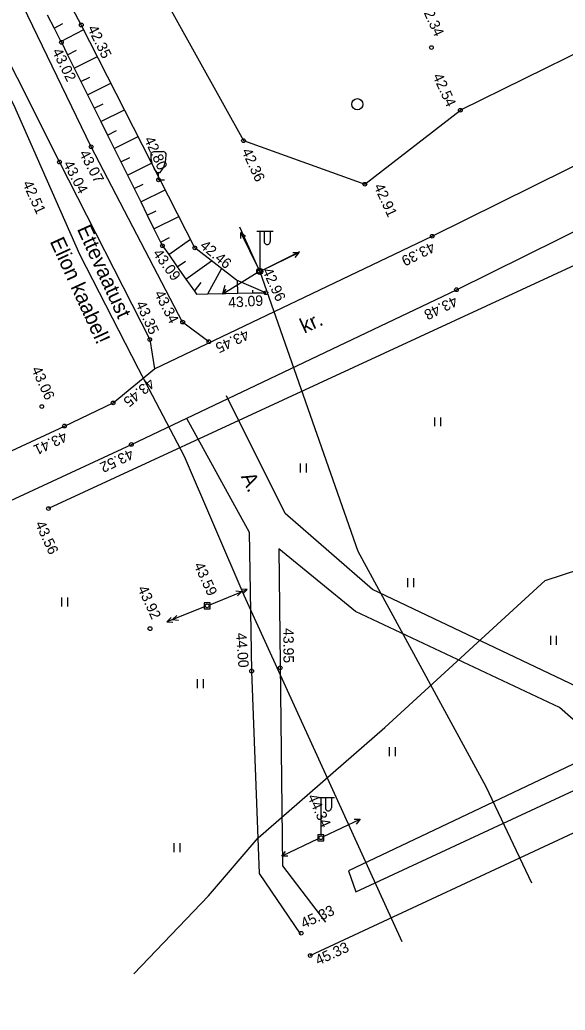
# Model space of a CAD drawing. Extents: x 639000 to 646000, y 6454000 to 6459000.
# Drawn here: x 643704.1 to 643740.5, y 6457739.5 to 6457805.9 of the extents above; entities that cross this region are included whole.
import ezdxf

# ---------------------------------------------------------------- set-up
doc = ezdxf.new("R2010")
doc.units = 0
for name, color, linetype in [('(48)', 7, 'Continuous'), ('Elekter', 7, 'Continuous'), ('jarsak (42)', 7, 'Continuous'), ('kolvik -piir (41)', 7, 'Continuous'), ('korgepinge OL (26)', 7, 'Continuous'), ('madalpinge OL (12)', 7, 'Continuous'), ('puu poosas (10)', 7, 'Continuous'), ('raamjoon (50)', 7, 'Continuous'), ('raudtee (37)', 7, 'Continuous'), ('sideKBL (22)', 7, 'Continuous'), ('tee tanav (30)', 7, 'Continuous'), ('valgustuspost (11)', 7, 'Continuous'), ('valitud korgus (59)', 7, 'Continuous')]:
    doc.layers.add(name, color=color, linetype=linetype)

# ---------------------------------------------------------------- blocks, each defined once
blk = doc.blocks.new('MASTBE')
at = {"layer": 'valgustuspost (11)'}
blk.add_lwpolyline([(40, 40), (-40, 40), (-40, -40), (40, -40)], close=True, dxfattribs=at)
blk = doc.blocks.new('LAMPTV')
at = {"layer": 'valgustuspost (11)'}
for p, q in [((-40, 540), (180, 540)), ((0, 540), (0, 40)), ((60, 540), (60, 400)), ((140, 540), (140, 400))]:
    blk.add_line(p, q, dxfattribs=at)
blk.add_arc((100, 400), 40, 179.9393, 0.0607, dxfattribs=at)
blk = doc.blocks.new('OLSUMP')
at = {"layer": 'madalpinge OL (12)'}
for points in [[(507, 35), (580, 0), (506, -35)], [(40, 0), (580, 0)]]:
    blk.add_lwpolyline(points, dxfattribs=at)
blk = doc.blocks.new('MASTBE_1')
at = {"layer": 'korgepinge OL (26)'}
blk.add_lwpolyline([(40, 40), (-40, 40), (-40, -40), (40, -40)], close=True, dxfattribs=at)
blk = doc.blocks.new('OLSUKP')
at = {"layer": 'korgepinge OL (26)'}
for points in [[(40, 0), (580, 0)], [(498, 0), (426, -32)], [(498, 0), (427, 35)], [(580, 0), (505, -31)], [(580, 0), (506, 33)]]:
    blk.add_lwpolyline(points, dxfattribs=at)
blk = doc.blocks.new('PUUKI1')
at = {"layer": 'puu poosas (10)'}
for p, q in [((-60, 380), (60, 380)), ((-20, 100), (20, 100)), ((0, 0), (0, 100)), ((0, 0), (80, 0))]:
    blk.add_line(p, q, dxfattribs=at)
for points in [[(-20, 100), (-52, 143), (-65, 165), (-80, 200), (-92, 245), (-97, 276), (-100, 340), (-100, 348), (-94, 363), (-86, 370), (-60, 380)], [(20, 100), (52, 143), (65, 165), (80, 200), (92, 245), (97, 276), (100, 340), (100, 348), (94, 363), (86, 370), (60, 380)]]:
    blk.add_lwpolyline(points, dxfattribs=at)
blk = doc.blocks.new('MASTPU')
at = {"layer": 'madalpinge OL (12)'}
blk.add_circle((0, 0), 40, dxfattribs=at)
blk = doc.blocks.new('METSLE')
at = {"layer": 'puu poosas (10)'}
blk.add_circle((0, 0), 75, dxfattribs=at)
blk = doc.blocks.new('RING25')
at = {"layer": 'valitud korgus (59)'}
blk.add_circle((0, 0), 25, dxfattribs=at)
blk = doc.blocks.new('HEIN')
at = {"layer": 'kolvik -piir (41)'}
for points in [[(0, 0), (0, 120)], [(80, 0), (80, 120)]]:
    blk.add_lwpolyline(points, dxfattribs=at)

msp = doc.modelspace()

# ---------------------------------------------------------------- linework, layer by layer
at = {"layer": 'Elekter'}
msp.add_lwpolyline([(643720.101, 6457789.015), (643726.67, 6457770.28), (643735.23, 6457754.53), (643738.286, 6457748.077)], dxfattribs=at)
at = {"layer": 'jarsak (42)'}
for p, q in [((643705.885, 6457806.188), (643706.344, 6457805.299)), ((643706.344, 6457805.299), (643706.939, 6457805.607)), ((643706.344, 6457805.299), (643706.803, 6457804.411)), ((643706.803, 6457804.411), (643708.324, 6457805.197)), ((643707.249, 6457803.516), (643707.849, 6457803.814)), ((643707.249, 6457803.516), (643707.693, 6457802.62)), ((643707.693, 6457802.62), (643709.244, 6457803.389)), ((643707.693, 6457802.62), (643708.138, 6457801.724)), ((643708.138, 6457801.724), (643708.738, 6457802.022)), ((643708.138, 6457801.724), (643708.582, 6457800.828)), ((643708.582, 6457800.828), (643710.15, 6457801.606)), ((643708.582, 6457800.828), (643709.027, 6457799.933)), ((643709.027, 6457799.933), (643709.627, 6457800.23)), ((643709.027, 6457799.933), (643709.471, 6457799.037)), ((643709.471, 6457799.037), (643711.057, 6457799.824)), ((643709.471, 6457799.037), (643709.916, 6457798.141)), ((643709.916, 6457798.141), (643710.516, 6457798.439)), ((643709.916, 6457798.141), (643710.36, 6457797.245)), ((643710.36, 6457797.245), (643711.963, 6457798.041)), ((643710.36, 6457797.245), (643710.804, 6457796.349)), ((643710.804, 6457796.349), (643711.405, 6457796.647)), ((643710.804, 6457796.349), (643711.249, 6457795.454)), ((643711.249, 6457795.454), (643712.87, 6457796.258)), ((643711.249, 6457795.454), (643711.693, 6457794.558)), ((643711.693, 6457794.558), (643712.294, 6457794.855)), ((643711.693, 6457794.558), (643712.138, 6457793.662)), ((643712.138, 6457793.662), (643713.777, 6457794.475)), ((643712.138, 6457793.662), (643712.582, 6457792.766)), ((643712.582, 6457792.766), (643713.182, 6457793.064)), ((643712.582, 6457792.766), (643713.027, 6457791.87)), ((643713.027, 6457791.87), (643714.683, 6457792.692)), ((643713.027, 6457791.87), (643713.471, 6457790.974)), ((643713.471, 6457790.974), (643714.071, 6457791.272)), ((643714.011, 6457790.136), (643715.463, 6457791.159)), ((643714.011, 6457790.136), (643714.587, 6457789.318)), ((643714.587, 6457789.318), (643715.135, 6457789.704)), ((643715.163, 6457788.501), (643716.878, 6457789.709)), ((643714.587, 6457789.318), (643715.163, 6457788.501)), ((643716.64, 6457787.507), (643717.547, 6457789.188)), ((643715.163, 6457788.501), (643715.74, 6457787.684)), ((643715.74, 6457787.684), (643716.185, 6457788.271)), ((643717.64, 6457787.527), (643717.792, 6457788.087)), ((643718.639, 6457787.547), (643718.623, 6457788.38)), ((643716.64, 6457787.507), (643717.64, 6457787.527)), ((643717.64, 6457787.527), (643718.639, 6457787.547)), ((643718.639, 6457787.547), (643719.639, 6457787.566)), ((643719.639, 6457787.566), (643719.635, 6457787.761)), ((643719.639, 6457787.566), (643720.514, 6457787.584))]:
    msp.add_line(p, q, dxfattribs=at)
for points in [[(643720.514, 6457787.584), (643718.541, 6457788.414), (643715.756, 6457790.583), (643708.165, 6457805.51), (643698.216, 6457824.225), (643693.319, 6457831.204)], [(643706.803, 6457804.411), (643706.834, 6457804.351), (643707.249, 6457803.516)], [(643713.471, 6457790.974), (643713.594, 6457790.727), (643714.011, 6457790.136)], [(643715.74, 6457787.684), (643715.875, 6457787.491), (643716.64, 6457787.507)]]:
    msp.add_lwpolyline(points, dxfattribs=at)
at = {"layer": 'kolvik -piir (41)'}
msp.add_lwpolyline([(643710.366, 6457951.387), (643660.882, 6457925.708), (643656.717, 6457919.804), (643665.184, 6457902.689), (643673.58, 6457884.876), (643698.353, 6457834.981), (643711.424, 6457811.444), (643719.019, 6457797.765), (643727.134, 6457794.848), (643733.527, 6457799.803)], dxfattribs=at)
at = {"layer": 'madalpinge OL (12)'}
for q in [(643718.776, 6457791.966), (643722.793, 6457790.35)]:
    msp.add_line((643720.101, 6457789.015), q, dxfattribs=at)
at = {"layer": 'puu poosas (10)'}
for p, q in [((643751.313, 6457808.593), (643733.527, 6457799.803)), ((643762.962, 6457799.511), (643705.963, 6457773.133))]:
    msp.add_line(p, q, dxfattribs=at)
at = {"layer": 'raudtee (37)'}
msp.add_line((643723.485, 6457743.203), (643778.165, 6457768.738), dxfattribs=at)
at = {"layer": 'sideKBL (22)'}
for points in [[(643729.644, 6457744.132), (643719.062, 6457767.315), (643715.063, 6457776.623), (643711.987, 6457782.479), (643708.059, 6457790.153), (643703.639, 6457800.156), (643696.594, 6457813.913), (643689.259, 6457828.453), (643684.177, 6457838.893), (643675.501, 6457856.755), (643668.174, 6457871.393), (643661.044, 6457886.619), (643652.38, 6457905.138), (643648.687, 6457911.885), (643641.833, 6457916.046), (643633.547, 6457923.162)], [(643711.682, 6457741.989), (643716.68, 6457747.2), (643719.99, 6457751.09), (643728.47, 6457758.47), (643739.2, 6457768.31), (643754.01, 6457773.15), (643758.48, 6457774.61), (643769.03, 6457776.03), (643770.27, 6457778.13), (643775.25, 6457779.735)]]:
    msp.add_lwpolyline(points, dxfattribs=at)
at = {"layer": 'tee tanav (30)'}
for points in [[(643716.701, 6457784.304), (643714.943, 6457785.62), (643708.819, 6457797.357), (643700.67, 6457814.217), (643690.911, 6457833.437), (643682.53, 6457850.014), (643672.472, 6457870.989), (643661.492, 6457892.894), (643652.857, 6457909.131), (643648.438, 6457918.365), (643648.972, 6457922.706)], [(643642.539, 6457919.482), (643645.991, 6457917.251), (643646.779, 6457915.51), (643650.844, 6457908.131), (643659.231, 6457891.805), (643670.12, 6457869.9), (643680.132, 6457848.84), (643688.734, 6457832.319), (643698.193, 6457813.297), (643706.7, 6457796.334), (643712.744, 6457784.446), (643713.068, 6457782.495)], [(643697.716, 6457774.327), (643707.036, 6457778.658), (643710.292, 6457780.204), (643713.068, 6457782.495), (643731.644, 6457791.367), (643754.3, 6457802.597), (643759.899, 6457805.372)], [(643699.065, 6457771.64), (643711.515, 6457777.427), (643733.264, 6457787.785), (643751.817, 6457796.979), (643761.79, 6457801.921)], [(643746.77, 6457758.71), (643741.3, 6457761.22), (643727.65, 6457767.72), (643721.8, 6457772.81), (643717.87, 6457780.67)], [(643715.213, 6457779.188), (643719.39, 6457771.55), (643719.561, 6457762.254), (643720.06, 6457748.7), (643722.808, 6457744.653)], [(643745.238, 6457761.835), (643746.77, 6457758.71), (643726.04, 6457748.878), (643726.529, 6457747.481), (643777.29, 6457771.088)], [(643743.291, 6457757.06), (643740.15, 6457759.81), (643726.51, 6457766.25), (643721.38, 6457770.43), (643721.63, 6457749.22), (643724.501, 6457745.446)]]:
    msp.add_lwpolyline(points, dxfattribs=at)

# ---------------------------------------------------------------- block references
at = {"layer": 'kolvik -piir (41)', "xscale": 0.005, "yscale": 0.005}
for p in [(643731.823, 6457778.64), (643722.825, 6457775.541), (643730.015, 6457767.865), (643706.859, 6457766.573), (643739.57, 6457764.004), (643715.941, 6457761.103), (643728.777, 6457756.548), (643714.388, 6457750.123)]:
    msp.add_blockref('HEIN', p, dxfattribs=at)
at = {"layer": 'korgepinge OL (26)', "yscale": 0.005}
for name, xscale, rotation in [('OLSUKP', 0.005000000000000001, 22.285213946495343), ('MASTBE_1', 0.005, -89.59437960942748), ('OLSUKP', 0.005, -158.23724623503128)]:
    msp.add_blockref(name, (643716.586, 6457766.62), dxfattribs=dict(at, xscale=xscale, rotation=rotation))
at = {"layer": 'madalpinge OL (12)'}
for p, xscale, yscale, rotation in [((643720.101, 6457789.015), 0.005, 0.004999999999999999, 115.8496794821307), ((643720.101, 6457789.015), 0.005, 0.005, 25.626345288012843), ((643720.101, 6457789.015), 0.005, 0.005, -148.1531571764326), ((643724.199, 6457751.093), 0.005000000000000001, 0.005000000000000001, 25.182745055375317), ((643724.199, 6457751.093), 0.005000000000000002, 0.005000000000000002, -155.00213825316774)]:
    msp.add_blockref('OLSUMP', p, dxfattribs=dict(at, xscale=xscale, yscale=yscale, rotation=rotation))
at = {"layer": 'madalpinge OL (12)', "xscale": 0.005, "yscale": 0.005}
msp.add_blockref('MASTPU', (643720.101, 6457789.015), dxfattribs=at)
at = {"layer": 'puu poosas (10)', "xscale": 0.005, "yscale": 0.005}
for name, p in [('METSLE', (643726.635, 6457800.203)), ('PUUKI1', (643713.333, 6457795.143))]:
    msp.add_blockref(name, p, dxfattribs=at)
at = {"layer": 'valgustuspost (11)', "xscale": 0.005, "yscale": 0.005}
for name, p in [('LAMPTV', (643720.101, 6457789.015)), ('LAMPTV', (643724.199, 6457751.093)), ('MASTBE', (643724.199, 6457751.093))]:
    msp.add_blockref(name, p, dxfattribs=at)
at = {"layer": 'valitud korgus (59)', "xscale": 0.005000000000000001, "yscale": 0.005000000000000001}
for p in [(643708.165, 6457805.51), (643706.834, 6457804.351), (643731.591, 6457803.998), (643733.527, 6457799.803), (643708.819, 6457797.357), (643719.019, 6457797.765), (643706.7, 6457796.334), (643713.333, 6457795.143), (643727.134, 6457794.848), (643731.644, 6457791.367), (643713.594, 6457790.727), (643715.756, 6457790.583), (643720.101, 6457789.015), (643720.514, 6457787.584), (643733.264, 6457787.785), (643714.943, 6457785.62), (643712.744, 6457784.446), (643716.701, 6457784.304), (643705.521, 6457779.959), (643710.292, 6457780.204), (643707.036, 6457778.658), (643711.515, 6457777.427), (643705.963, 6457773.133), (643716.586, 6457766.62), (643712.762, 6457765.094), (643719.561, 6457762.254), (643721.477, 6457762.469), (643724.199, 6457751.093), (643722.882, 6457744.697), (643723.485, 6457743.203)]:
    msp.add_blockref('RING25', p, dxfattribs=at)

# ---------------------------------------------------------------- texts
at = {"layer": '(48)'}
for s, p in [('Ettevaatust', (643707.859, 6457791.852)), ('Elion kaabel!', (643706.04, 6457791.02))]:
    msp.add_text(s, height=0.99996, rotation=294.59224, dxfattribs=at).set_placement(p)
at = {"layer": 'raamjoon (50)'}
msp.add_text('Maa-alused kaablid kantud joonisele AS Eesti Energia-lt ja AS Eesti Raudtee-lt saadud plaanidelt.', height=0.99996, rotation=294.59224, dxfattribs=at).set_placement((643682.918, 6457780.764))
at = {"layer": 'tee tanav (30)'}
for s, rotation, p in [('kr.', 24.59224, (643723.08, 6457784.84)), ('A.', 295.54349, (643718.828, 6457775.276))]:
    msp.add_text(s, height=1, rotation=rotation, dxfattribs=at).set_placement(p)
at = {"layer": 'valitud korgus (59)'}
for s, rotation, p in [('42.34', 294.59224, (643730.852, 6457806.8)), ('42.35', 296.28145, (643708.561, 6457805.292)), ('43.02', 296.28145, (643706.194, 6457803.749)), ('42.54', 294.59224, (643731.661, 6457802.089)), ('42.80', 294.59224, (643712.355, 6457797.855)), ('43.07', 297.87888, (643708.002, 6457796.917)), ('42.36', 294.59224, (643718.878, 6457797.069)), ('43.04', 297.87888, (643706.931, 6457796.212)), ('42.51', 294.59224, (643704.214, 6457794.904)), ('42.91', 294.59224, (643727.722, 6457794.707)), ('42.46', 319.91666, (643716.054, 6457790.643)), ('43.39', 206.3596, (643731.612, 6457791.003)), ('43.09', 306.06423, (643712.917, 6457790.204)), ('42.96', 294.59224, (643720.263, 6457789.062)), ('43.34', 297.3531, (643713.028, 6457787.526)), ('43.09', 3.66673, (643718.012, 6457786.576)), ('43.35', 294.59224, (643711.787, 6457786.847)), ('43.48', 206.3596, (643733.125, 6457787.391)), ('43.45', 205.46588, (643719.183, 6457785.15)), ('43.06', 294.59224, (643704.809, 6457782.462)), ('43.45', 219.52707, (643712.722, 6457781.909)), ('43.41', 205.40055, (643707.013, 6457778.318)), ('43.52', 205.46588, (643711.454, 6457777.149)), ('43.56', 294.59224, (643705.058, 6457772.116)), ('43.59', 294.59224, (643715.681, 6457769.346)), ('43.92', 294.59224, (643711.917, 6457767.779)), ('43.95', 270.36299, (643721.676, 6457765.126)), ('44.00', 274.43763, (643718.504, 6457764.794)), ('44.34', 294.59224, (643723.286, 6457753.835)), ('45.33', 24.59224, (643723.044, 6457745.003)), ('45.33', 24.59224, (643724.015, 6457742.539))]:
    msp.add_text(s, height=0.7, rotation=rotation, dxfattribs=at).set_placement(p)

doc.saveas('drawing.dxf')
